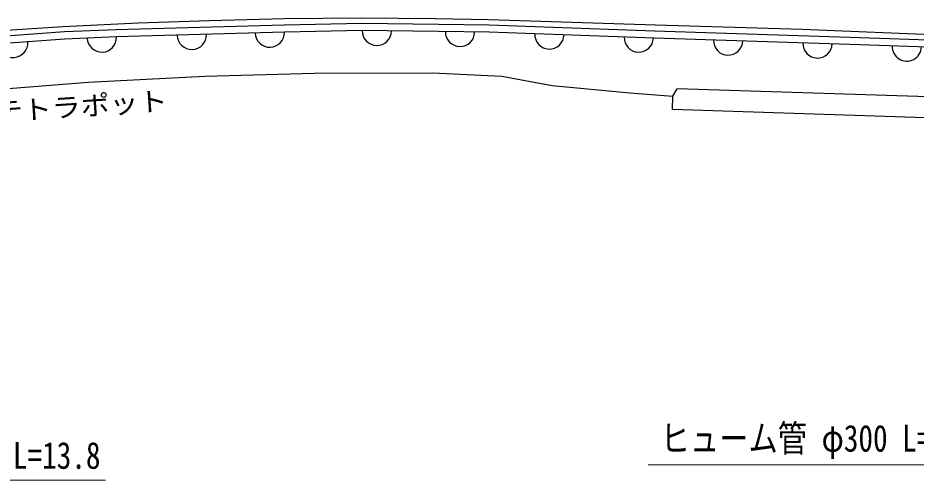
# Model space of a CAD drawing. Units: millimetres, scale not verified. Extents: x 40000 to 680000, y 20000 to 380000.
# Drawn here: x 438112 to 499470, y 247281 to 278841 of the extents above; entities that cross this region are included whole.
import ezdxf
from ezdxf.enums import TextEntityAlignment as Align

# ---------------------------------------------------------------- set-up
doc = ezdxf.new("R2010")
doc.units = ezdxf.units.MM
doc.header["$LTSCALE"] = 1000
for name, color, linetype, lineweight in [('M-BGD', 7, 'Continuous', 25), ('M-STR-HTXT', 7, 'Continuous', 13), ('M-STR-STR3', 7, 'Continuous', 25)]:
    doc.layers.add(name, color=color, linetype=linetype, lineweight=lineweight)
doc.styles.add('ＭＳ ゴシック', font='')
doc.styles.get('ＭＳ ゴシック').set_extended_font_data('MS Gothic')

msp = doc.modelspace()

# ---------------------------------------------------------------- linework, layer by layer
at = {"layer": 'M-BGD'}
msp.add_lwpolyline([(500798, 271991), (482820, 272587), (482851, 273504)], dxfattribs=at)
at = {"layer": 'M-STR-HTXT'}
for points in [[(510860, 276430), (506390, 248318), (481168, 248318)], [(415705, 273914), (419940, 247281), (444100, 247281)]]:
    msp.add_lwpolyline(points, dxfattribs=at)
at = {"layer": 'M-STR-STR3'}
for p, q in [((479905, 273718), (482851, 273504)), ((482851, 273504), (483145, 274002))]:
    msp.add_line(p, q, dxfattribs=at)
for points in [[(392447, 270157), (396209, 271291), (401029, 272630), (406172, 273702), (411207, 274610), (416055, 275453), (421141, 276199), (426184, 276913), (431106, 277503), (436258, 277941), (441204, 278262), (446313, 278509), (451194, 278657), (456307, 278807), (461551, 278841), (466615, 278803), (470266, 278726)], [(470266, 278726), (481663, 278372), (491693, 278079), (501640, 277666), (511656, 277333), (521576, 276955), (531769, 276559), (541654, 276319), (551777, 275975), (561817, 275649)], [(550757, 275615), (528213, 276365), (495644, 277488), (481596, 277947), (470308, 278343), (461633, 278455), (456304, 278349), (444823, 278024), (441296, 277883), (431155, 277135), (421276, 275822), (416118, 275043), (401278, 272242), (392572, 269877)], [(550741, 275135), (528196, 275885), (495629, 277008), (481579, 277468), (470296, 277863), (461634, 277975), (456317, 277869), (444842, 277545), (441323, 277403), (431204, 276657), (421348, 275347), (416198, 274570), (401385, 271774), (392709, 269408)], [(397662, 267951), (400741, 268925), (403272, 269570), (408770, 271303), (415453, 272872), (421369, 273357), (426119, 273897), (429447, 274005), (434272, 273777), (442910, 274445), (450887, 274865), (458362, 275071), (466439, 275100), (471170, 274860), (474610, 274228), (479905, 273718)], [(567553, 271588), (550776, 272002), (535744, 272449), (519960, 272839), (501016, 273423), (483145, 274002)]]:
    msp.add_lwpolyline(points, dxfattribs=at)
for centre, start, end in [((462634, 277962), 179.25792, 359.25792), ((443843, 277505), 182.30123, 2.30123), ((449991, 277690), 181.61983, 1.61983), ((455318, 277841), 181.61983, 1.61983), ((468314, 277889), 179.25792, 359.25792), ((474420, 277719), 177.99284, 357.99284), ((480526, 277505), 177.99284, 357.99284), ((437787, 277143), 184.21752, 4.21752), ((486631, 277303), 178.12669, 358.12669), ((492737, 277103), 178.12669, 358.12669), ((498843, 276897), 178.02528, 358.02528)]:
    msp.add_arc(centre, 1000, start, end, dxfattribs=at)

# ---------------------------------------------------------------- texts
at = {"layer": 'M-BGD', "style": 'ＭＳ ゴシック', "width": 1.1}
msp.add_text('テトラポット', height=1320, rotation=3.8, dxfattribs=at).set_placement((436539, 271359), align=Align.BOTTOM_LEFT)
at = {"layer": 'M-STR-HTXT', "style": 'ＭＳ ゴシック', "width": 0.8}
for s, p in [('ヒューム管 φ300 L=10.2', (482021, 248669)), ('ヒューム管 φ500 L=13.8', (421261, 247498))]:
    msp.add_text(s, height=1833, dxfattribs=at).set_placement(p, align=Align.BOTTOM_LEFT)

doc.saveas('drawing.dxf')
